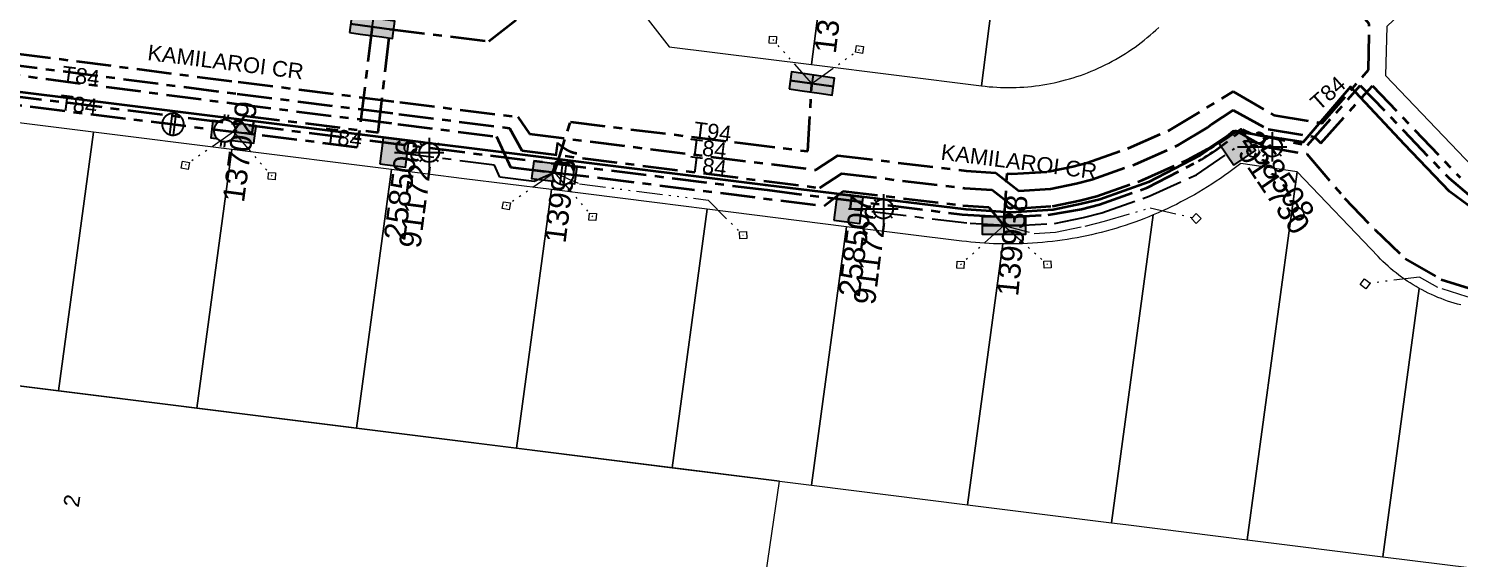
# Model space of a CAD drawing. Header units: metres. Extents: x 264899 to 270320, y 6185871 to 6191197.
# Drawn here: x 268064.1 to 268228.5, y 6186431.7 to 6186492.6 of the extents above; entities that cross this region are included whole.
import ezdxf
from ezdxf.enums import TextEntityAlignment as Align

# ---------------------------------------------------------------- set-up
doc = ezdxf.new("R2010")
doc.units = ezdxf.units.M
doc.linetypes.add('Cable Exist UG', pattern=[7, 4, -1, 1, -1])
doc.linetypes.add('PHANTOMX2', pattern=[6.6, 3, -0.75, 0.2, -0.75, 0.2, -0.75, 0.2, -0.75])
doc.layers.get('0').update_dxf_attribs({"color": 6})
for name, color, linetype, lineweight in [('_User_HV_Exist', 1, 'Continuous', 35), ('_User_LV_Exist', 5, 'Continuous', 35), ('Cadastre Land Parcels_SP_EXT', 118, 'Continuous', 15), ('Cadastre Roads_SP_EXT', 218, 'Continuous', 15), ('Mains_HV_EXT', 13, 'Continuous', 25), ('Mains_LV_EXT', 163, 'Continuous', 25), ('Mains_LV_SL_EXT', 135, 'Continuous', 25), ('Services_SP_EXT', 42, 'PHANTOMX2', 20)]:
    doc.layers.add(name, color=color, linetype=linetype, lineweight=lineweight)
for name, color, linetype in [('Equip_LV_EXT', 7, 'Continuous'), ('Equip_SP_SL_EXT', 7, 'Continuous'), ('SupportsUG_SP_LV_EXT', 7, 'Continuous'), ('SupportsUG_SP_LV_SL_EXT', 7, 'Continuous')]:
    doc.layers.add(name, color=color, linetype=linetype)
doc.layers.get('0').freeze()
doc.styles.add('COLUMN_LABEL', font='arial.ttf', dxfattribs={"height": 2})
doc.styles.add('iecARIAL', font='arial.ttf', dxfattribs={"height": 2})
doc.styles.add('POLE_LABEL', font='arial.ttf', dxfattribs={"height": 2})
doc.styles.add('SL_LABEL', font='arial.ttf', dxfattribs={"height": 2})
doc.styles.get("Standard").update_dxf_attribs({"font": 'arial.ttf'})
doc.linetypes.add('Cable E UG', pattern='A,5,-0.1,["E",Standard,S=1.5,R=0,X=0,Y=-0.75],-1.45', length=6.55)

# ---------------------------------------------------------------- blocks, each defined once
blk = doc.blocks.new('COLUMN_EXT')
blk.add_hatch(color=256).paths.add_polyline_path([(1.5, -1.5), (1.5, 1.5), (-1.5, 1.5), (-1.5, -1.5)])
blk.add_lwpolyline([(1.5, 1.5), (-1.5, 1.5), (-1.5, -1.5), (1.5, -1.5)], close=True)
at = {"flags": 9}
for tag, p in [('STREETNAME', (-1.81, 1.6)), ('SUBURB', (-1.81, 1.8)), ('NOTES', (-1.81, 2)), ('COLUMN_TYPE', (-1.81, 0.4)), ('OWNED_BY', (-1.81, 0.6)), ('LOCATION', (-1.81, 1.4)), ('LEGEND', (-1.81, 1.2)), ('USAGE', (-1.81, 1)), ('STATE', (-1.81, 0.8))]:
    blk.add_attdef(tag, text='', height=0.2, rotation=180, dxfattribs=at).set_placement(p, align=Align.MIDDLE_LEFT)
at = {"flags": 1}
blk.add_attdef('Z', (-1.81, 2.35), '', height=0.2, rotation=180, dxfattribs=at)
at = {"flags": 9}
for tag, style, p in [('STRUCTURE_PLANT_NUMBER', 'POLE_LABEL', (-1.81, -0.03)), ('STREET_CODE', 'COLUMN_LABEL', (-1.81, 0.2))]:
    blk.add_attdef(tag, text='', height=0.2, rotation=180, dxfattribs=dict(at, style=style)).set_placement(p, align=Align.MIDDLE_LEFT)
at = {"style": 'COLUMN_LABEL', "width": 0.9, "flags": 8}
blk.add_attdef('ASSET_NUM', text='', height=2, rotation=270, dxfattribs=at).set_placement((2, -4), align=Align.MIDDLE_LEFT)
blk = doc.blocks.new('PILLAR_EXT')
blk.add_hatch(color=256).paths.add_polyline_path([(-2.5, 1), (-2.5, -1), (2.5, -1), (2.5, 1)])
for p, q in [((-2.5, 0), (2.5, 0)), ((0, 1), (0, -1))]:
    blk.add_line(p, q)
at = {"ltscale": 10}
blk.add_line((2.5, 0), (-2.5, 0), dxfattribs=at)
blk.add_lwpolyline([(-2.5, -1), (-1.25, -1), (1.25, -1), (2.5, -1), (2.5, 1), (-2.5, 1)], close=True)
at = {"width": 0.9, "flags": 8}
blk.add_attdef('ASSET_NUM', text='', height=2, rotation=90, dxfattribs=at).set_placement((-2, 4), align=Align.MIDDLE_LEFT)
for tag, p, flags in [('OWNED_BY', (0, -0.2), 9), ('STATE', (0, -0.4), 9), ('SUPPORT_TYPE', (0, -0.6), 9), ('STREETNAME', (0, -1.8), 9), ('USAGE', (0, -0.8), 9), ('LEGEND', (0, -1), 9), ('LOCATION', (0, -1.2), 9), ('NOTES', (0, -1.4), 9), ('PARENT', (0, -1.6), 9), ('SUBURB', (0, -2), 1)]:
    blk.add_attdef(tag, p, '', height=0.2, dxfattribs=dict(flags=flags))
blk = doc.blocks.new('SL_LANTERN_EXT')
at = {"flags": 9}
for tag, p in [('LRATECODE', (-7.4, 0)), ('LOUTREACHVOCAB', (-7.2, 0)), ('LOUTREACH', (-7, 0)), ('LANTNUMBER', (-6.6, 0)), ('LNEW', (-6.4, 0)), ('LMASTVOCAB', (-6.2, 0)), ('LMAST', (-6, 0)), ('LLAMPVOCAB', (-5.8, 0)), ('LLAMP', (-5.6, 0)), ('LEXIST', (-5.4, 0)), ('LCHARGE3PERCENT', (-5.2, 0)), ('LCHARGE3', (-5, 0)), ('LCHARGE2PERCENT', (-4.8, 0)), ('LCHARGE2', (-4.6, 0)), ('LCHARGE1PERCENT', (-4.4, 0)), ('LCHARGE1', (-4.2, 0)), ('LCATEGORY', (-4, 0)), ('LBRACKETVOCAB', (-3.8, 0)), ('LBRACKET', (-3.6, 0)), ('LKINGHEIGHT', (-3.4, 0)), ('CREPLACE', (-3.2, 0)), ('CREMOVE', (-3, 0)), ('CNUMBER', (-2.8, 0)), ('CNEW', (-2.6, 0)), ('CEXIST', (-2.4, 0)), ('USAGE', (-2.2, 0)), ('STATE', (-2, 0)), ('OWNED_BY', (-1.8, 0)), ('ORIENTATION', (-1.6, 0)), ('OPERATING_VOLTAGE', (-1.4, 0)), ('NO_PHASES', (-1.2, 0)), ('LANTERN_TYPE', (-1, 0)), ('LANTERN_PURPOSE', (-0.8, 0)), ('CONTROL_TYPE', (-0.6, 0)), ('CONSTRUCTED_VOLTAGE', (-0.4, 0))]:
    blk.add_attdef(tag, text='', height=0.001, rotation=270, dxfattribs=at).set_placement(p, align=Align.MIDDLE_LEFT)
at = {"style": 'SL_LABEL', "flags": 9}
blk.add_attdef('STREET_CODE', text='', height=0.001, rotation=270, dxfattribs=at).set_placement((0, 0), align=Align.MIDDLE_LEFT)
at = {"flags": 1}
blk.add_attdef('Z', (0, 0), '', height=0.001, rotation=270, dxfattribs=at)
at = {"width": 0.9}
blk.add_attdef('LNUMBER', text='', height=1, dxfattribs=at).set_placement((7, -1), align=Align.MIDDLE_LEFT)
at = {"flags": 9}
for tag, p in [('LREMOVE', (0, -7.6)), ('LREPLACE', (0, -7.8)), ('LTYPE', (0, -8)), ('LTYPEVOCAB', (0, -8.2)), ('LEGEND', (0, -8.4)), ('SUBURB', (0, -8.6)), ('STREETNAME', (0, -8.8)), ('LOCATION', (0, -9)), ('NOTES', (0, -9.2)), ('MAINTAINED_BY', (0, -9.86))]:
    blk.add_attdef(tag, text='', height=0.001, dxfattribs=at).set_placement(p, align=Align.MIDDLE_LEFT)
blk.add_attdef('OPERATED_BY', (0, -9.61), '', height=0.001, dxfattribs=at)
blk.add_wipeout([(5.69, 0), (5.06, -1.06), (4, -1.69), (2.94, -1.06), (2.31, 0), (2.94, 1.06), (4, 1.69), (5.06, 1.06)])
for p, q in [((4, 1.69), (4, 0)), ((0, 0), (4, 0)), ((2.94, 1.06), (3.2, 0.8)), ((5.06, 1.06), (4.8, 0.8)), ((2.94, -1.06), (3.2, -0.8)), ((4, 0), (5.69, 0)), ((4, 0), (4, -1.69)), ((5.06, -1.06), (4.8, -0.8))]:
    blk.add_line(p, q)
blk.add_circle((4, 0), 1.12)
blk = doc.blocks.new('CCP_EXT')
at = {"flags": 9}
for tag, p in [('LIFE_SUPPORT', (0, -1.6)), ('STATE', (0, -1.8)), ('NOTES', (0, -2))]:
    blk.add_attdef(tag, text='', height=0.2, dxfattribs=at).set_placement(p, align=Align.MIDDLE_LEFT)
blk.add_wipeout([(0, 0.57), (0.57, 0), (0, -0.57), (-0.57, 0)])
blk.add_lwpolyline([(-0.57, 0), (0, 0.57), (0.57, 0), (0, -0.57), (-0.57, 0)])
at = {"flags": 1}
blk.add_attdef('Z', (0, 0), '', height=0.2, dxfattribs=at)
at = {"flags": 9}
for tag, p in [('CCP_TYPE', (0, 0)), ('CONSTRUCTED_VOLTAGE', (0, -0.2)), ('OPERATING_VOLTAGE', (0, -0.6)), ('ORIENTATION', (0, -0.8)), ('OWNED_BY', (0, -1)), ('NO_PHASES', (0, -0.4)), ('USAGE', (0, -1.2)), ('LEGEND', (0, -1.4))]:
    blk.add_attdef(tag, text='', height=0.2, dxfattribs=at).set_placement(p, align=Align.MIDDLE_LEFT)
blk = doc.blocks.new('LV_UG_LINKS_OPEN_EXT')
at = {"layer": 'Equip_LV_EXT'}
for tag, flags, p in [('OPERATING_VOLTAGE', 9, (3, -2.6)), ('ORIENTATION', 9, (3, -2.8)), ('STATE', 9, (3, -3)), ('SWITCH_TYPE', 9, (3, -3.2)), ('OWNED_BY', 9, (3, -3.8)), ('OPERATED_BY', 9, (3, -4)), ('TYPE', 9, (3, -4.6)), ('Z', 1, (3, -4.8)), ('USAGE', 9, (3, -3.4)), ('NOTES', 9, (3, -3.6)), ('MAINTAINED_BY', 9, (3, -4.2)), ('NUMBER_OF_PHASES', 9, (3, -4.4))]:
    blk.add_attdef(tag, text='', height=0.2, dxfattribs=dict(at, flags=flags)).set_placement(p, align=Align.MIDDLE_LEFT)
blk.add_wipeout([(4, 1.25), (3.97, 1.25), (3.94, 1.25), (3.91, 1.25), (3.88, 1.24), (3.85, 1.24), (3.82, 1.24), (3.79, 1.23), (3.76, 1.23), (3.73, 1.22), (3.7, 1.21), (3.67, 1.2), (3.64, 1.2), (3.61, 1.19), (3.58, 1.18), (3.55, 1.17), (3.52, 1.15), (3.49, 1.14), (3.47, 1.13), (3.44, 1.12), (3.41, 1.1), (3.38, 1.09), (3.36, 1.07), (3.33, 1.06), (3.31, 1.04), (3.28, 1.02), (3.26, 1), (3.23, 0.99), (3.21, 0.97), (3.18, 0.95), (3.16, 0.93), (3.14, 0.91), (3.12, 0.88), (3.09, 0.86), (3.07, 0.84), (3.05, 0.82), (3.03, 0.79), (3.01, 0.77), (3, 0.74), (2.98, 0.72), (2.96, 0.69), (2.94, 0.67), (2.93, 0.64), (2.91, 0.62), (2.9, 0.59), (2.88, 0.56), (2.87, 0.53), (2.86, 0.51), (2.85, 0.48), (2.83, 0.45), (2.82, 0.42), (2.81, 0.39), (2.8, 0.36), (2.8, 0.33), (2.79, 0.3), (2.78, 0.27), (2.77, 0.24), (2.77, 0.21), (2.76, 0.18), (2.76, 0.15), (2.76, 0.12), (2.75, 0.09), (2.75, 0.06), (2.75, 0.03), (2.75, 0), (2.75, -0.03), (2.75, -0.06), (2.75, -0.09), (2.76, -0.12), (2.76, -0.15), (2.76, -0.18), (2.77, -0.21), (2.77, -0.24), (2.78, -0.27), (2.79, -0.3), (2.8, -0.33), (2.8, -0.36), (2.81, -0.39), (2.82, -0.42), (2.83, -0.45), (2.85, -0.48), (2.86, -0.51), (2.87, -0.53), (2.88, -0.56), (2.9, -0.59), (2.91, -0.62), (2.93, -0.64), (2.94, -0.67), (2.96, -0.69), (2.98, -0.72), (3, -0.74), (3.01, -0.77), (3.03, -0.79), (3.05, -0.82), (3.07, -0.84), (3.09, -0.86), (3.12, -0.88), (3.14, -0.91), (3.16, -0.93), (3.18, -0.95), (3.21, -0.97), (3.23, -0.99), (3.26, -1), (3.28, -1.02), (3.31, -1.04), (3.33, -1.06), (3.36, -1.07), (3.38, -1.09), (3.41, -1.1), (3.44, -1.12), (3.47, -1.13), (3.49, -1.14), (3.52, -1.15), (3.55, -1.17), (3.58, -1.18), (3.61, -1.19), (3.64, -1.2), (3.67, -1.2), (3.7, -1.21), (3.73, -1.22), (3.76, -1.23), (3.79, -1.23), (3.82, -1.24), (3.85, -1.24), (3.88, -1.24), (3.91, -1.25), (3.94, -1.25), (3.97, -1.25), (4, -1.25), (4.03, -1.25), (4.06, -1.25), (4.09, -1.25), (4.12, -1.24), (4.15, -1.24), (4.18, -1.24), (4.21, -1.23), (4.24, -1.23), (4.27, -1.22), (4.3, -1.21), (4.33, -1.2), (4.36, -1.2), (4.39, -1.19), (4.42, -1.18), (4.45, -1.17), (4.48, -1.15), (4.51, -1.14), (4.53, -1.13), (4.56, -1.12), (4.59, -1.1), (4.62, -1.09), (4.64, -1.07), (4.67, -1.06), (4.69, -1.04), (4.72, -1.02), (4.74, -1), (4.77, -0.99), (4.79, -0.97), (4.82, -0.95), (4.84, -0.93), (4.86, -0.91), (4.88, -0.88), (4.91, -0.86), (4.93, -0.84), (4.95, -0.82), (4.97, -0.79), (4.99, -0.77), (5, -0.74), (5.02, -0.72), (5.04, -0.69), (5.06, -0.67), (5.07, -0.64), (5.09, -0.62), (5.1, -0.59), (5.12, -0.56), (5.13, -0.53), (5.14, -0.51), (5.15, -0.48), (5.17, -0.45), (5.18, -0.42), (5.19, -0.39), (5.2, -0.36), (5.2, -0.33), (5.21, -0.3), (5.22, -0.27), (5.23, -0.24), (5.23, -0.21), (5.24, -0.18), (5.24, -0.15), (5.24, -0.12), (5.25, -0.09), (5.25, -0.06), (5.25, -0.03), (5.25, 0), (5.25, 0.03), (5.25, 0.06), (5.25, 0.09), (5.24, 0.12), (5.24, 0.15), (5.24, 0.18), (5.23, 0.21), (5.23, 0.24), (5.22, 0.27), (5.21, 0.3), (5.2, 0.33), (5.2, 0.36), (5.19, 0.39), (5.18, 0.42), (5.17, 0.45), (5.15, 0.48), (5.14, 0.51), (5.13, 0.53), (5.12, 0.56), (5.1, 0.59), (5.09, 0.62), (5.07, 0.64), (5.06, 0.67), (5.04, 0.69), (5.02, 0.72), (5, 0.74), (4.99, 0.77), (4.97, 0.79), (4.95, 0.82), (4.93, 0.84), (4.91, 0.86), (4.88, 0.88), (4.86, 0.91), (4.84, 0.93), (4.82, 0.95), (4.79, 0.97), (4.77, 0.99), (4.74, 1), (4.72, 1.02), (4.69, 1.04), (4.67, 1.06), (4.64, 1.07), (4.62, 1.09), (4.59, 1.1), (4.56, 1.12), (4.53, 1.13), (4.51, 1.14), (4.48, 1.15), (4.45, 1.17), (4.42, 1.18), (4.39, 1.19), (4.36, 1.2), (4.33, 1.2), (4.3, 1.21), (4.27, 1.22), (4.24, 1.23), (4.21, 1.23), (4.18, 1.24), (4.15, 1.24), (4.12, 1.24), (4.09, 1.25), (4.06, 1.25), (4.03, 1.25)]).dxf.layer = 'Equip_LV_EXT'
for p, q in [((3.79, 1.86), (3.79, 1.23)), ((4.21, 1.86), (4.21, 1.23)), ((3.79, -1.23), (3.79, -1.86)), ((4.21, -1.23), (4.21, -1.86))]:
    blk.add_line(p, q, dxfattribs=at)
at = {"layer": 'Equip_LV_EXT', "flags": 128}
blk.add_lwpolyline([(4, 1.25), (3.97, 1.25), (3.94, 1.25), (3.91, 1.25), (3.88, 1.24), (3.85, 1.24), (3.82, 1.24), (3.79, 1.23), (3.76, 1.23), (3.73, 1.22), (3.7, 1.21), (3.67, 1.2), (3.64, 1.2), (3.61, 1.19), (3.58, 1.18), (3.55, 1.17), (3.52, 1.15), (3.49, 1.14), (3.47, 1.13), (3.44, 1.12), (3.41, 1.1), (3.38, 1.09), (3.36, 1.07), (3.33, 1.06), (3.31, 1.04), (3.28, 1.02), (3.26, 1), (3.23, 0.99), (3.21, 0.97), (3.18, 0.95), (3.16, 0.93), (3.14, 0.91), (3.12, 0.88), (3.09, 0.86), (3.07, 0.84), (3.05, 0.82), (3.03, 0.79), (3.01, 0.77), (3, 0.74), (2.98, 0.72), (2.96, 0.69), (2.94, 0.67), (2.93, 0.64), (2.91, 0.62), (2.9, 0.59), (2.88, 0.56), (2.87, 0.53), (2.86, 0.51), (2.85, 0.48), (2.83, 0.45), (2.82, 0.42), (2.81, 0.39), (2.8, 0.36), (2.8, 0.33), (2.79, 0.3), (2.78, 0.27), (2.77, 0.24), (2.77, 0.21), (2.76, 0.18), (2.76, 0.15), (2.76, 0.12), (2.75, 0.09), (2.75, 0.06), (2.75, 0.03), (2.75, 0), (2.75, -0.03), (2.75, -0.06), (2.75, -0.09), (2.76, -0.12), (2.76, -0.15), (2.76, -0.18), (2.77, -0.21), (2.77, -0.24), (2.78, -0.27), (2.79, -0.3), (2.8, -0.33), (2.8, -0.36), (2.81, -0.39), (2.82, -0.42), (2.83, -0.45), (2.85, -0.48), (2.86, -0.51), (2.87, -0.53), (2.88, -0.56), (2.9, -0.59), (2.91, -0.62), (2.93, -0.64), (2.94, -0.67), (2.96, -0.69), (2.98, -0.72), (3, -0.74), (3.01, -0.77), (3.03, -0.79), (3.05, -0.82), (3.07, -0.84), (3.09, -0.86), (3.12, -0.88), (3.14, -0.91), (3.16, -0.93), (3.18, -0.95), (3.21, -0.97), (3.23, -0.99), (3.26, -1), (3.28, -1.02), (3.31, -1.04), (3.33, -1.06), (3.36, -1.07), (3.38, -1.09), (3.41, -1.1), (3.44, -1.12), (3.47, -1.13), (3.49, -1.14), (3.52, -1.15), (3.55, -1.17), (3.58, -1.18), (3.61, -1.19), (3.64, -1.2), (3.67, -1.2), (3.7, -1.21), (3.73, -1.22), (3.76, -1.23), (3.79, -1.23), (3.82, -1.24), (3.85, -1.24), (3.88, -1.24), (3.91, -1.25), (3.94, -1.25), (3.97, -1.25), (4, -1.25), (4.03, -1.25), (4.06, -1.25), (4.09, -1.25), (4.12, -1.24), (4.15, -1.24), (4.18, -1.24), (4.21, -1.23), (4.24, -1.23), (4.27, -1.22), (4.3, -1.21), (4.33, -1.2), (4.36, -1.2), (4.39, -1.19), (4.42, -1.18), (4.45, -1.17), (4.48, -1.15), (4.51, -1.14), (4.53, -1.13), (4.56, -1.12), (4.59, -1.1), (4.62, -1.09), (4.64, -1.07), (4.67, -1.06), (4.69, -1.04), (4.72, -1.02), (4.74, -1), (4.77, -0.99), (4.79, -0.97), (4.82, -0.95), (4.84, -0.93), (4.86, -0.91), (4.88, -0.88), (4.91, -0.86), (4.93, -0.84), (4.95, -0.82), (4.97, -0.79), (4.99, -0.77), (5, -0.74), (5.02, -0.72), (5.04, -0.69), (5.06, -0.67), (5.07, -0.64), (5.09, -0.62), (5.1, -0.59), (5.12, -0.56), (5.13, -0.53), (5.14, -0.51), (5.15, -0.48), (5.17, -0.45), (5.18, -0.42), (5.19, -0.39), (5.2, -0.36), (5.2, -0.33), (5.21, -0.3), (5.22, -0.27), (5.23, -0.24), (5.23, -0.21), (5.24, -0.18), (5.24, -0.15), (5.24, -0.12), (5.25, -0.09), (5.25, -0.06), (5.25, -0.03), (5.25, 0), (5.25, 0.03), (5.25, 0.06), (5.25, 0.09), (5.24, 0.12), (5.24, 0.15), (5.24, 0.18), (5.23, 0.21), (5.23, 0.24), (5.22, 0.27), (5.21, 0.3), (5.2, 0.33), (5.2, 0.36), (5.19, 0.39), (5.18, 0.42), (5.17, 0.45), (5.15, 0.48), (5.14, 0.51), (5.13, 0.53), (5.12, 0.56), (5.1, 0.59), (5.09, 0.62), (5.07, 0.64), (5.06, 0.67), (5.04, 0.69), (5.02, 0.72), (5, 0.74), (4.99, 0.77), (4.97, 0.79), (4.95, 0.82), (4.93, 0.84), (4.91, 0.86), (4.88, 0.88), (4.86, 0.91), (4.84, 0.93), (4.82, 0.95), (4.79, 0.97), (4.77, 0.99), (4.74, 1), (4.72, 1.02), (4.69, 1.04), (4.67, 1.06), (4.64, 1.07), (4.62, 1.09), (4.59, 1.1), (4.56, 1.12), (4.53, 1.13), (4.51, 1.14), (4.48, 1.15), (4.45, 1.17), (4.42, 1.18), (4.39, 1.19), (4.36, 1.2), (4.33, 1.2), (4.3, 1.21), (4.27, 1.22), (4.24, 1.23), (4.21, 1.23), (4.18, 1.24), (4.15, 1.24), (4.12, 1.24), (4.09, 1.25), (4.06, 1.25), (4.03, 1.25)], close=True, dxfattribs=at)
at = {"layer": 'Equip_LV_EXT', "flags": 9}
for tag, p in [('ACTUAL_STATUS', (3.17, -1.67)), ('CONSTRUCTED_VOLTAGE', (3.17, -1.83)), ('NO_PHASES', (3.17, -2))]:
    blk.add_attdef(tag, text='', height=0.167, dxfattribs=at).set_placement(p, align=Align.MIDDLE_LEFT)
blk = doc.blocks.new('LV_UG_LINKS_CLOSED_EXT')
at = {"layer": 'Equip_LV_EXT'}
for tag, flags, p in [('CONSTRUCTED_VOLTAGE', 9, (3, -2.2)), ('OPERATING_VOLTAGE', 9, (3, -2.6)), ('ORIENTATION', 9, (3, -2.8)), ('STATE', 9, (3, -3)), ('SWITCH_TYPE', 9, (3, -3.2)), ('NO_PHASES', 9, (3, -2.4)), ('OWNED_BY', 9, (3, -3.8)), ('OPERATED_BY', 9, (3, -4)), ('TYPE', 9, (3, -4.6)), ('Z', 1, (3, -4.8)), ('USAGE', 9, (3, -3.4)), ('NOTES', 9, (3, -3.6)), ('MAINTAINED_BY', 9, (3, -4.2)), ('NUMBER_OF_PHASES', 9, (3, -4.4))]:
    blk.add_attdef(tag, text='', height=0.2, dxfattribs=dict(at, flags=flags)).set_placement(p, align=Align.MIDDLE_LEFT)
blk.add_wipeout([(4, 1.25), (3.97, 1.25), (3.94, 1.25), (3.91, 1.25), (3.88, 1.24), (3.85, 1.24), (3.82, 1.24), (3.79, 1.23), (3.76, 1.23), (3.73, 1.22), (3.7, 1.21), (3.67, 1.2), (3.64, 1.2), (3.61, 1.19), (3.58, 1.18), (3.55, 1.17), (3.52, 1.15), (3.49, 1.14), (3.47, 1.13), (3.44, 1.12), (3.41, 1.1), (3.38, 1.09), (3.36, 1.07), (3.33, 1.06), (3.31, 1.04), (3.28, 1.02), (3.26, 1), (3.23, 0.99), (3.21, 0.97), (3.18, 0.95), (3.16, 0.93), (3.14, 0.91), (3.12, 0.88), (3.09, 0.86), (3.07, 0.84), (3.05, 0.82), (3.03, 0.79), (3.01, 0.77), (3, 0.74), (2.98, 0.72), (2.96, 0.69), (2.94, 0.67), (2.93, 0.64), (2.91, 0.62), (2.9, 0.59), (2.88, 0.56), (2.87, 0.53), (2.86, 0.51), (2.85, 0.48), (2.83, 0.45), (2.82, 0.42), (2.81, 0.39), (2.8, 0.36), (2.8, 0.33), (2.79, 0.3), (2.78, 0.27), (2.77, 0.24), (2.77, 0.21), (2.76, 0.18), (2.76, 0.15), (2.76, 0.12), (2.75, 0.09), (2.75, 0.06), (2.75, 0.03), (2.75, 0), (2.75, -0.03), (2.75, -0.06), (2.75, -0.09), (2.76, -0.12), (2.76, -0.15), (2.76, -0.18), (2.77, -0.21), (2.77, -0.24), (2.78, -0.27), (2.79, -0.3), (2.8, -0.33), (2.8, -0.36), (2.81, -0.39), (2.82, -0.42), (2.83, -0.45), (2.85, -0.48), (2.86, -0.51), (2.87, -0.53), (2.88, -0.56), (2.9, -0.59), (2.91, -0.62), (2.93, -0.64), (2.94, -0.67), (2.96, -0.69), (2.98, -0.72), (3, -0.74), (3.01, -0.77), (3.03, -0.79), (3.05, -0.82), (3.07, -0.84), (3.09, -0.86), (3.12, -0.88), (3.14, -0.91), (3.16, -0.93), (3.18, -0.95), (3.21, -0.97), (3.23, -0.99), (3.26, -1), (3.28, -1.02), (3.31, -1.04), (3.33, -1.06), (3.36, -1.07), (3.38, -1.09), (3.41, -1.1), (3.44, -1.12), (3.47, -1.13), (3.49, -1.14), (3.52, -1.15), (3.55, -1.17), (3.58, -1.18), (3.61, -1.19), (3.64, -1.2), (3.67, -1.2), (3.7, -1.21), (3.73, -1.22), (3.76, -1.23), (3.79, -1.23), (3.82, -1.24), (3.85, -1.24), (3.88, -1.24), (3.91, -1.25), (3.94, -1.25), (3.97, -1.25), (4, -1.25), (4.03, -1.25), (4.06, -1.25), (4.09, -1.25), (4.12, -1.24), (4.15, -1.24), (4.18, -1.24), (4.21, -1.23), (4.24, -1.23), (4.27, -1.22), (4.3, -1.21), (4.33, -1.2), (4.36, -1.2), (4.39, -1.19), (4.42, -1.18), (4.45, -1.17), (4.48, -1.15), (4.51, -1.14), (4.53, -1.13), (4.56, -1.12), (4.59, -1.1), (4.62, -1.09), (4.64, -1.07), (4.67, -1.06), (4.69, -1.04), (4.72, -1.02), (4.74, -1), (4.77, -0.99), (4.79, -0.97), (4.82, -0.95), (4.84, -0.93), (4.86, -0.91), (4.88, -0.88), (4.91, -0.86), (4.93, -0.84), (4.95, -0.82), (4.97, -0.79), (4.99, -0.77), (5, -0.74), (5.02, -0.72), (5.04, -0.69), (5.06, -0.67), (5.07, -0.64), (5.09, -0.62), (5.1, -0.59), (5.12, -0.56), (5.13, -0.53), (5.14, -0.51), (5.15, -0.48), (5.17, -0.45), (5.18, -0.42), (5.19, -0.39), (5.2, -0.36), (5.2, -0.33), (5.21, -0.3), (5.22, -0.27), (5.23, -0.24), (5.23, -0.21), (5.24, -0.18), (5.24, -0.15), (5.24, -0.12), (5.25, -0.09), (5.25, -0.06), (5.25, -0.03), (5.25, 0), (5.25, 0.03), (5.25, 0.06), (5.25, 0.09), (5.24, 0.12), (5.24, 0.15), (5.24, 0.18), (5.23, 0.21), (5.23, 0.24), (5.22, 0.27), (5.21, 0.3), (5.2, 0.33), (5.2, 0.36), (5.19, 0.39), (5.18, 0.42), (5.17, 0.45), (5.15, 0.48), (5.14, 0.51), (5.13, 0.53), (5.12, 0.56), (5.1, 0.59), (5.09, 0.62), (5.07, 0.64), (5.06, 0.67), (5.04, 0.69), (5.02, 0.72), (5, 0.74), (4.99, 0.77), (4.97, 0.79), (4.95, 0.82), (4.93, 0.84), (4.91, 0.86), (4.88, 0.88), (4.86, 0.91), (4.84, 0.93), (4.82, 0.95), (4.79, 0.97), (4.77, 0.99), (4.74, 1), (4.72, 1.02), (4.69, 1.04), (4.67, 1.06), (4.64, 1.07), (4.62, 1.09), (4.59, 1.1), (4.56, 1.12), (4.53, 1.13), (4.51, 1.14), (4.48, 1.15), (4.45, 1.17), (4.42, 1.18), (4.39, 1.19), (4.36, 1.2), (4.33, 1.2), (4.3, 1.21), (4.27, 1.22), (4.24, 1.23), (4.21, 1.23), (4.18, 1.24), (4.15, 1.24), (4.12, 1.24), (4.09, 1.25), (4.06, 1.25), (4.03, 1.25)]).dxf.layer = 'Equip_LV_EXT'
for p, q in [((3.79, 1.23), (3.79, -1.23)), ((4.21, 1.23), (4.21, -1.23))]:
    blk.add_line(p, q, dxfattribs=at)
at = {"layer": 'Equip_LV_EXT', "flags": 128}
blk.add_lwpolyline([(4, 1.25), (3.97, 1.25), (3.94, 1.25), (3.91, 1.25), (3.88, 1.24), (3.85, 1.24), (3.82, 1.24), (3.79, 1.23), (3.76, 1.23), (3.73, 1.22), (3.7, 1.21), (3.67, 1.2), (3.64, 1.2), (3.61, 1.19), (3.58, 1.18), (3.55, 1.17), (3.52, 1.15), (3.49, 1.14), (3.47, 1.13), (3.44, 1.12), (3.41, 1.1), (3.38, 1.09), (3.36, 1.07), (3.33, 1.06), (3.31, 1.04), (3.28, 1.02), (3.26, 1), (3.23, 0.99), (3.21, 0.97), (3.18, 0.95), (3.16, 0.93), (3.14, 0.91), (3.12, 0.88), (3.09, 0.86), (3.07, 0.84), (3.05, 0.82), (3.03, 0.79), (3.01, 0.77), (3, 0.74), (2.98, 0.72), (2.96, 0.69), (2.94, 0.67), (2.93, 0.64), (2.91, 0.62), (2.9, 0.59), (2.88, 0.56), (2.87, 0.53), (2.86, 0.51), (2.85, 0.48), (2.83, 0.45), (2.82, 0.42), (2.81, 0.39), (2.8, 0.36), (2.8, 0.33), (2.79, 0.3), (2.78, 0.27), (2.77, 0.24), (2.77, 0.21), (2.76, 0.18), (2.76, 0.15), (2.76, 0.12), (2.75, 0.09), (2.75, 0.06), (2.75, 0.03), (2.75, 0), (2.75, -0.03), (2.75, -0.06), (2.75, -0.09), (2.76, -0.12), (2.76, -0.15), (2.76, -0.18), (2.77, -0.21), (2.77, -0.24), (2.78, -0.27), (2.79, -0.3), (2.8, -0.33), (2.8, -0.36), (2.81, -0.39), (2.82, -0.42), (2.83, -0.45), (2.85, -0.48), (2.86, -0.51), (2.87, -0.53), (2.88, -0.56), (2.9, -0.59), (2.91, -0.62), (2.93, -0.64), (2.94, -0.67), (2.96, -0.69), (2.98, -0.72), (3, -0.74), (3.01, -0.77), (3.03, -0.79), (3.05, -0.82), (3.07, -0.84), (3.09, -0.86), (3.12, -0.88), (3.14, -0.91), (3.16, -0.93), (3.18, -0.95), (3.21, -0.97), (3.23, -0.99), (3.26, -1), (3.28, -1.02), (3.31, -1.04), (3.33, -1.06), (3.36, -1.07), (3.38, -1.09), (3.41, -1.1), (3.44, -1.12), (3.47, -1.13), (3.49, -1.14), (3.52, -1.15), (3.55, -1.17), (3.58, -1.18), (3.61, -1.19), (3.64, -1.2), (3.67, -1.2), (3.7, -1.21), (3.73, -1.22), (3.76, -1.23), (3.79, -1.23), (3.82, -1.24), (3.85, -1.24), (3.88, -1.24), (3.91, -1.25), (3.94, -1.25), (3.97, -1.25), (4, -1.25), (4.03, -1.25), (4.06, -1.25), (4.09, -1.25), (4.12, -1.24), (4.15, -1.24), (4.18, -1.24), (4.21, -1.23), (4.24, -1.23), (4.27, -1.22), (4.3, -1.21), (4.33, -1.2), (4.36, -1.2), (4.39, -1.19), (4.42, -1.18), (4.45, -1.17), (4.48, -1.15), (4.51, -1.14), (4.53, -1.13), (4.56, -1.12), (4.59, -1.1), (4.62, -1.09), (4.64, -1.07), (4.67, -1.06), (4.69, -1.04), (4.72, -1.02), (4.74, -1), (4.77, -0.99), (4.79, -0.97), (4.82, -0.95), (4.84, -0.93), (4.86, -0.91), (4.88, -0.88), (4.91, -0.86), (4.93, -0.84), (4.95, -0.82), (4.97, -0.79), (4.99, -0.77), (5, -0.74), (5.02, -0.72), (5.04, -0.69), (5.06, -0.67), (5.07, -0.64), (5.09, -0.62), (5.1, -0.59), (5.12, -0.56), (5.13, -0.53), (5.14, -0.51), (5.15, -0.48), (5.17, -0.45), (5.18, -0.42), (5.19, -0.39), (5.2, -0.36), (5.2, -0.33), (5.21, -0.3), (5.22, -0.27), (5.23, -0.24), (5.23, -0.21), (5.24, -0.18), (5.24, -0.15), (5.24, -0.12), (5.25, -0.09), (5.25, -0.06), (5.25, -0.03), (5.25, 0), (5.25, 0.03), (5.25, 0.06), (5.25, 0.09), (5.24, 0.12), (5.24, 0.15), (5.24, 0.18), (5.23, 0.21), (5.23, 0.24), (5.22, 0.27), (5.21, 0.3), (5.2, 0.33), (5.2, 0.36), (5.19, 0.39), (5.18, 0.42), (5.17, 0.45), (5.15, 0.48), (5.14, 0.51), (5.13, 0.53), (5.12, 0.56), (5.1, 0.59), (5.09, 0.62), (5.07, 0.64), (5.06, 0.67), (5.04, 0.69), (5.02, 0.72), (5, 0.74), (4.99, 0.77), (4.97, 0.79), (4.95, 0.82), (4.93, 0.84), (4.91, 0.86), (4.88, 0.88), (4.86, 0.91), (4.84, 0.93), (4.82, 0.95), (4.79, 0.97), (4.77, 0.99), (4.74, 1), (4.72, 1.02), (4.69, 1.04), (4.67, 1.06), (4.64, 1.07), (4.62, 1.09), (4.59, 1.1), (4.56, 1.12), (4.53, 1.13), (4.51, 1.14), (4.48, 1.15), (4.45, 1.17), (4.42, 1.18), (4.39, 1.19), (4.36, 1.2), (4.33, 1.2), (4.3, 1.21), (4.27, 1.22), (4.24, 1.23), (4.21, 1.23), (4.18, 1.24), (4.15, 1.24), (4.12, 1.24), (4.09, 1.25), (4.06, 1.25), (4.03, 1.25)], close=True, dxfattribs=at)
at = {"layer": 'Equip_LV_EXT', "flags": 9}
blk.add_attdef('ACTUAL_STATUS', text='', height=0.2, dxfattribs=at).set_placement((3, -2), align=Align.MIDDLE_LEFT)

msp = doc.modelspace()

# ---------------------------------------------------------------- linework, layer by layer
at = {"layer": 'Cadastre Land Parcels_SP_EXT', "linetype": 'Continuous'}
for points in [[(268157.62, 6186516.15), (268137.28, 6186518.77), (268134.23, 6186494.98), (268137.69, 6186490.51), (268154.06, 6186488.45), (268157.62, 6186516.15)], [(268177.1, 6186513.65), (268174.27, 6186514.02), (268157.62, 6186516.15), (268154.06, 6186488.45), (268173.56, 6186486.01), (268177.1, 6186513.65)], [(268263.24, 6186489.89), (268222.5, 6186495.11), (268220.12, 6186492.84), (268219.99, 6186487.18), (268229.97, 6186476.73), (268230.11, 6186476.59), (268230.26, 6186476.46), (268230.41, 6186476.33), (268230.57, 6186476.2), (268230.73, 6186476.09), (268230.9, 6186475.98), (268231.07, 6186475.87), (268231.24, 6186475.77), (268231.42, 6186475.68), (268231.6, 6186475.6), (268231.78, 6186475.53), (268231.97, 6186475.46), (268232.16, 6186475.4), (268232.35, 6186475.34), (268232.55, 6186475.3), (268232.74, 6186475.26), (268232.94, 6186475.23), (268260.89, 6186471.56), (268263.24, 6186489.89)], [(268071.57, 6186480.67), (268054.7, 6186482.78), (268050.68, 6186453.04), (268067.55, 6186450.93), (268071.57, 6186480.67)], [(268087.45, 6186478.67), (268071.57, 6186480.67), (268067.55, 6186450.93), (268080.4, 6186449.32), (268083.43, 6186448.94), (268087.45, 6186478.67)], [(268105.81, 6186476.37), (268087.45, 6186478.67), (268083.43, 6186448.94), (268101.79, 6186446.63), (268105.81, 6186476.37)], [(268209.82, 6186476.11), (268203.37, 6186477.09), (268202.9, 6186476.73), (268202.44, 6186476.38), (268201.97, 6186476.03), (268201.49, 6186475.69), (268201.01, 6186475.36), (268200.52, 6186475.03), (268200.03, 6186474.71), (268199.54, 6186474.39), (268199.04, 6186474.08), (268198.54, 6186473.78), (268198.03, 6186473.49), (268197.52, 6186473.2), (268197.01, 6186472.92), (268196.49, 6186472.65), (268195.97, 6186472.38), (268195.44, 6186472.12), (268194.91, 6186471.87), (268194.38, 6186471.63), (268193.85, 6186471.39), (268193.31, 6186471.16), (268188.52, 6186435.75), (268190.15, 6186435.55), (268204.1, 6186433.8), (268209.82, 6186476.11)], [(268124.18, 6186474.07), (268114.14, 6186475.32), (268105.81, 6186476.37), (268101.79, 6186446.63), (268120.15, 6186444.33), (268124.18, 6186474.07)], [(268223.84, 6186462.72), (268223.49, 6186462.92), (268223.15, 6186463.12), (268222.81, 6186463.34), (268222.48, 6186463.55), (268222.15, 6186463.78), (268221.82, 6186464.01), (268221.5, 6186464.25), (268221.19, 6186464.49), (268220.88, 6186464.74), (268220.57, 6186465), (268220.27, 6186465.26), (268219.98, 6186465.53), (268219.69, 6186465.8), (268219.4, 6186466.08), (268219.13, 6186466.37), (268209.82, 6186476.11), (268204.1, 6186433.8), (268219.68, 6186431.84), (268223.84, 6186462.72)], [(268142.07, 6186471.82), (268136.02, 6186472.58), (268124.18, 6186474.07), (268120.15, 6186444.33), (268138.05, 6186442.09), (268142.07, 6186471.82)], [(268158.06, 6186469.81), (268142.07, 6186471.82), (268138.05, 6186442.09), (268150.39, 6186440.54), (268154.04, 6186440.08), (268158.06, 6186469.81)], [(268193.31, 6186471.16), (268192.78, 6186470.94), (268192.24, 6186470.73), (268191.71, 6186470.53), (268191.17, 6186470.33), (268190.63, 6186470.14), (268190.09, 6186469.96), (268189.55, 6186469.78), (268189, 6186469.62), (268188.45, 6186469.46), (268187.9, 6186469.3), (268187.34, 6186469.16), (268186.79, 6186469.02), (268186.23, 6186468.89), (268185.67, 6186468.77), (268185.11, 6186468.65), (268184.55, 6186468.54), (268183.99, 6186468.44), (268183.42, 6186468.35), (268182.86, 6186468.26), (268182.29, 6186468.18), (268181.72, 6186468.11), (268181.15, 6186468.05), (268180.58, 6186467.99), (268180.01, 6186467.94), (268179.44, 6186467.9), (268178.87, 6186467.87), (268178.3, 6186467.85), (268177.73, 6186467.83), (268177.15, 6186467.82), (268176.58, 6186467.82), (268176.01, 6186467.82), (268171.95, 6186437.83), (268188.52, 6186435.75), (268193.31, 6186471.16)], [(268176.01, 6186467.82), (268175.49, 6186467.83), (268174.97, 6186467.85), (268174.44, 6186467.87), (268173.92, 6186467.9), (268173.4, 6186467.94), (268172.88, 6186467.98), (268172.36, 6186468.03), (268171.84, 6186468.09), (268171.32, 6186468.15), (268158.06, 6186469.81), (268154.04, 6186440.08), (268171.95, 6186437.83), (268176.01, 6186467.82)], [(268150.39, 6186440.54), (268080.4, 6186449.32), (267988.81, 6186460.81), (267984.18, 6186429.34), (268145.5, 6186407.32), (268150.39, 6186440.54)]]:
    msp.add_lwpolyline(points, close=True, dxfattribs=at)
for points in [[(268177.1, 6186513.65), (268173.56, 6186486.01), (268174, 6186485.96), (268174.44, 6186485.91), (268174.89, 6186485.88), (268175.33, 6186485.85), (268175.77, 6186485.83), (268176.22, 6186485.82), (268176.66, 6186485.81), (268177.1, 6186485.82), (268177.55, 6186485.83), (268177.55, 6186485.83), (268177.99, 6186485.85), (268178.43, 6186485.87), (268178.88, 6186485.91), (268179.32, 6186485.95), (268179.76, 6186486), (268180.2, 6186486.06), (268180.64, 6186486.13), (268181.07, 6186486.2), (268181.51, 6186486.28), (268181.94, 6186486.37), (268182.38, 6186486.47), (268182.81, 6186486.57), (268183.24, 6186486.69), (268183.67, 6186486.81), (268184.09, 6186486.94), (268184.51, 6186487.07), (268184.93, 6186487.21), (268185.35, 6186487.36), (268185.76, 6186487.52), (268186.18, 6186487.69), (268186.59, 6186487.86), (268186.99, 6186488.04), (268187.39, 6186488.22), (268187.79, 6186488.42), (268188.19, 6186488.62), (268188.58, 6186488.83), (268188.97, 6186489.04), (268189.35, 6186489.26), (268189.73, 6186489.49), (268190.11, 6186489.73), (268190.48, 6186489.97), (268190.85, 6186490.22), (268191.21, 6186490.47), (268191.57, 6186490.73), (268191.92, 6186491), (268192.27, 6186491.27), (268192.62, 6186491.55), (268192.96, 6186491.84), (268193.29, 6186492.13), (268193.62, 6186492.43), (268193.94, 6186492.73)], [(268228.64, 6186460.81), (268228.25, 6186460.91), (268227.87, 6186461.02), (268227.49, 6186461.14), (268227.11, 6186461.26), (268226.73, 6186461.4), (268226.36, 6186461.54), (268225.99, 6186461.68), (268225.62, 6186461.84), (268225.26, 6186462), (268224.9, 6186462.17), (268224.54, 6186462.35), (268224.19, 6186462.53), (268223.84, 6186462.72), (268219.68, 6186431.84), (268229.88, 6186430.56)]]:
    msp.add_lwpolyline(points, dxfattribs=at)

# ---------------------------------------------------------------- block references
at = {"layer": 'SupportsUG_SP_LV_EXT'}
ref = msp.add_blockref('PILLAR_EXT', (268103.58, 6186492.79), dxfattribs=dict(at, rotation=352.1312703802569))
ref.add_attrib('ASSET_NUM', '137021', dxfattribs={"layer": '0', "height": 2.5, "rotation": 83.038, "style": 'iecARIAL'}).set_placement((268105.08, 6186496.29), align=Align.MIDDLE_LEFT)
ref = msp.add_blockref('PILLAR_EXT', (268154.09, 6186486.28), dxfattribs=dict(at, rotation=351.7290999503639))
ref.add_attrib('ASSET_NUM', '139937A', dxfattribs={"layer": '0', "height": 2.5, "rotation": 83.1364, "style": 'iecARIAL'}).set_placement((268155.59, 6186489.78), align=Align.MIDDLE_LEFT)
ref = msp.add_blockref('PILLAR_EXT', (268087.65, 6186480.72), dxfattribs=dict(at, rotation=172.8434187845129))
ref.add_attrib('ASSET_NUM', '137029', dxfattribs={"layer": '0', "height": 2.5, "rotation": 82.4291, "style": 'iecARIAL'}).set_placement((268089.15, 6186484.22), align=Align.MIDDLE_RIGHT)
ref = msp.add_blockref('PILLAR_EXT', (268124.51, 6186476.04), dxfattribs=dict(at, rotation=172.7700017789682))
ref.add_attrib('ASSET_NUM', '139937', dxfattribs={"layer": '0', "height": 2.5, "rotation": 82.77, "style": 'iecARIAL'}).set_placement((268126.01, 6186479.54), align=Align.MIDDLE_RIGHT)
ref = msp.add_blockref('PILLAR_EXT', (268176.16, 6186469.95), dxfattribs=dict(at, rotation=180.1779485918691))
ref.add_attrib('ASSET_NUM', '139938', dxfattribs={"layer": '0', "height": 2.5, "rotation": 84.4768, "style": 'iecARIAL'}).set_placement((268177.66, 6186473.45), align=Align.MIDDLE_RIGHT)
at = {"layer": 'SupportsUG_SP_LV_SL_EXT'}
ref = msp.add_blockref('COLUMN_EXT', (268202.97, 6186478.98), dxfattribs=dict(at, rotation=213.9555125034063))
ref.add_attrib('ASSET_NUM', '911730', dxfattribs={"layer": '0', "height": 2.5, "rotation": 303.9555, "style": 'COLUMN_LABEL'}).set_placement((268204.97, 6186479.73), align=Align.TOP_LEFT)
ref = msp.add_blockref('COLUMN_EXT', (268106.13, 6186478.35), dxfattribs=dict(at, rotation=172.6181821672548))
ref.add_attrib('ASSET_NUM', '911728', dxfattribs={"layer": '0', "height": 2.5, "rotation": 82.6182, "style": 'COLUMN_LABEL'}).set_placement((268108.13, 6186479.1), align=Align.TOP_RIGHT)
ref = msp.add_blockref('COLUMN_EXT', (268158.3, 6186471.85), dxfattribs=dict(at, rotation=172.8434187845129))
ref.add_attrib('ASSET_NUM', '911729', dxfattribs={"layer": '0', "height": 2.5, "rotation": 82.8434, "style": 'COLUMN_LABEL'}).set_placement((268160.3, 6186472.6), align=Align.TOP_RIGHT)

# ---------------------------------------------------------------- texts
at = {"layer": 'Cadastre Land Parcels_SP_EXT'}
msp.add_text('2', height=1.8, rotation=80.9118, dxfattribs=at).set_placement((268069.86, 6186437.46))
at = {"layer": 'Cadastre Roads_SP_EXT'}
for rotation, p in [(352.8701, (268077.7, 6186488.98)), (352.7793, (268168.83, 6186477.53))]:
    msp.add_text('KAMILAROI CR', height=1.8, rotation=rotation, dxfattribs=at).set_placement(p)
at = {"layer": 'Mains_LV_EXT'}
for s, rotation, p in [('T84', 352.6374, (268067.86, 6186486.54)), ('T84', 41.6561, (268212.34, 6186483.06)), ('T84', 352.8434, (268067.59, 6186483.24)), ('T84', 352.8434, (268098, 6186479.42)), ('T94', 352.9783, (268140.44, 6186480.12)), ('T84', 352.8434, (268139.88, 6186478.19)), ('T84', 352.8434, (268139.88, 6186476.17))]:
    msp.add_text(s, height=1.8, rotation=rotation, dxfattribs=at).set_placement(p)

# ---------------------------------------------------------------- next in the draw order: block references
at = {"layer": 'Equip_LV_EXT'}
for name, p, rotation in [('LV_UG_LINKS_CLOSED_EXT', (268084.67, 6186481.09), 172.8434187845129), ('LV_UG_LINKS_OPEN_EXT', (268090.62, 6186480.34), 172.8434187845129), ('LV_UG_LINKS_CLOSED_EXT', (268121.54, 6186476.42), 352.7700017789683)]:
    msp.add_blockref(name, p, dxfattribs=dict(at, rotation=rotation))
at = {"layer": 'Equip_SP_SL_EXT'}
ref = msp.add_blockref('SL_LANTERN_EXT', (268202.97, 6186478.98), dxfattribs=at)
ref.add_attrib('ASSET_NUM', '258508', dxfattribs={"layer": '0', "height": 2.5, "rotation": 303.9555, "style": 'iecARIAL'}).set_placement((268204.47, 6186480.48), align=Align.MIDDLE_LEFT)
ref = msp.add_blockref('SL_LANTERN_EXT', (268106.13, 6186478.35), dxfattribs=at)
ref.add_attrib('ASSET_NUM', '258506', dxfattribs={"layer": '0', "height": 2.5, "rotation": 82.6182, "style": 'iecARIAL'}).set_placement((268107.63, 6186479.85), align=Align.MIDDLE_RIGHT)
ref = msp.add_blockref('SL_LANTERN_EXT', (268158.3, 6186471.85), dxfattribs=at)
ref.add_attrib('ASSET_NUM', '258507', dxfattribs={"layer": '0', "height": 2.5, "rotation": 82.8434, "style": 'iecARIAL'}).set_placement((268159.8, 6186473.35), align=Align.MIDDLE_RIGHT)
at = {"layer": 'Services_SP_EXT'}
for p, rotation in [((268149.62, 6186491.31), 311.6230907074957), ((268159.56, 6186490.2), 215.6230906748553), ((268082.13, 6186476.87), 34.84341904783744), ((268092.05, 6186475.63), 130.8434189414076), ((268118.99, 6186472.21), 34.77000224499953), ((268128.91, 6186470.95), 130.7700017337331), ((268146.19, 6186468.83), 137.3143151730114), ((268171.17, 6186465.43), 42.17794858482792), ((268181.17, 6186465.46), 138.1779483224213), ((268217.65, 6186463.24), 7.038906139838488)]:
    msp.add_blockref('CCP_EXT', p, dxfattribs=dict(at, rotation=rotation))
msp.add_blockref('CCP_EXT', (268198.25, 6186470.74), dxfattribs=at)

# ---------------------------------------------------------------- next in the draw order: linework, layer by layer
at = {"layer": '_User_HV_Exist', "linetype": 'Cable E UG'}
msp.add_lwpolyline([(268247.86, 6186469.41), (268234.77, 6186471.09), (268232.11, 6186471.44), (268229.52, 6186472.24), (268227.35, 6186473.86), (268222.17, 6186479.28), (268215.97, 6186485.88), (268215.97, 6186485.88), (268210.52, 6186479.54), (268202.49, 6186480.78), (268201.76, 6186480.2), (268201.76, 6186480.2, -0.023373), (268198.68, 6186477.99), (268198.68, 6186477.99), (268198.67, 6186477.99), (268192.74, 6186474.93), (268187.16, 6186472.94), (268185.06, 6186472.42), (268181.8, 6186471.75), (268176.96, 6186471.46), (268171.83, 6186471.78), (268148.77, 6186474.6), (268054.55, 6186486.34)], format="xyb", dxfattribs=at)
at = {"layer": '_User_HV_Exist', "linetype": 'Cable Exist UG'}
msp.add_lwpolyline([(268054.68, 6186485.81), (268148.94, 6186474.03), (268148.94, 6186474.03), (268171.35, 6186471.21), (268176.43, 6186470.9), (268181.22, 6186471.18), (268185.07, 6186471.84), (268187.12, 6186472.35), (268192.64, 6186474.31), (268198.52, 6186477.34), (268198.52, 6186477.34, 0.039928), (268203.55, 6186481), (268203.55, 6186481), (268204.51, 6186480.53), (268211.02, 6186479.17), (268217.09, 6186486.05), (268217.09, 6186486.05), (268222.04, 6186480.87), (268227.28, 6186475.38), (268229.56, 6186473.46), (268232.32, 6186472.42), (268235.07, 6186472.06), (268247.82, 6186470.45)], format="xyb", dxfattribs=at)
at = {"layer": '_User_LV_Exist', "linetype": 'Cable Exist UG'}
for points in [[(268087.65, 6186480.72), (268088.97, 6186482.57), (268088.97, 6186482.57), (268104.26, 6186480.65), (268105.63, 6186492.53), (268105.63, 6186492.53), (268116.98, 6186491.13), (268122.75, 6186495.67), (268125.41, 6186516.7), (268127.62, 6186518.31), (268127.62, 6186518.31), (268127.84, 6186520.04), (268127.84, 6186520.07), (268127.84, 6186520.07, -0.128632), (268129.85, 6186525.85), (268129.85, 6186525.85), (268129.85, 6186525.85), (268129.85, 6186525.85, -0.044829), (268132.97, 6186529.13), (268132.97, 6186529.13), (268137.53, 6186533.59), (268136.92, 6186535.77)], [(268041.83, 6186492.4), (268088.2, 6186486.46), (268106.76, 6186484.13), (268120.32, 6186482.43), (268121.66, 6186480.48), (268154.53, 6186476.35), (268157.07, 6186478.01), (268171.82, 6186476.23), (268175.24, 6186476.02), (268177.86, 6186473.95), (268181.51, 6186474.16), (268184.46, 6186474.78), (268186.25, 6186475.23), (268191.25, 6186477), (268196.21, 6186479.21), (268199.55, 6186481.23), (268199.61, 6186481.28), (268199.61, 6186481.28, 0.003697), (268200.05, 6186481.62), (268200.05, 6186481.62), (268202.47, 6186483.23), (268206.49, 6186481.02), (268211.84, 6186480.14), (268212.54, 6186479.41), (268218.48, 6186486.02), (268218.48, 6186486.02), (268228.56, 6186475.47)]]:
    msp.add_lwpolyline(points, format="xyb", dxfattribs=at)
for points in [[(268022.49, 6186520.34), (268025.82, 6186520.88), (268025.82, 6186520.88), (268035.01, 6186519.52), (268033.22, 6186504.95), (268039.36, 6186498.54), (268038.32, 6186490.47), (268087.96, 6186483.94), (268106.52, 6186481.61), (268106.52, 6186481.61), (268117.86, 6186480.18), (268119.48, 6186476.67), (268119.48, 6186476.67), (268124.51, 6186476.04)], [(268022.49, 6186520.34), (268024.71, 6186519.23), (268034.06, 6186517.78), (268034.06, 6186517.78), (268032.42, 6186504.45), (268037.34, 6186498.87), (268036.16, 6186489.87), (268036.16, 6186489.87), (268043.04, 6186489.01), (268044.19, 6186488.13), (268044.19, 6186488.13), (268056.34, 6186486.57), (268057.37, 6186484.48), (268057.37, 6186484.48), (268087.7, 6186480.71)], [(268176.16, 6186469.95), (268176.51, 6186475.94), (268176.51, 6186475.94), (268177.07, 6186475.9), (268181.28, 6186476.15), (268184.05, 6186476.74), (268185.68, 6186477.14), (268190.45, 6186478.84), (268195.18, 6186480.92), (268202.5, 6186485.34), (268207.14, 6186482.62), (268207.14, 6186482.62), (268212.72, 6186481.72), (268218.02, 6186487.86), (268218.02, 6186487.86), (268218.11, 6186493.14), (268216.53, 6186494.99), (268208.66, 6186503.86), (268208.66, 6186503.86), (268217.5, 6186512.49)], [(268103.58, 6186492.79), (268101.87, 6186478.93), (268101.87, 6186478.93), (268087.65, 6186480.72)], [(268040.31, 6186491.29), (268088.09, 6186485.09), (268106.65, 6186482.76), (268119.36, 6186481.16), (268120.79, 6186478.57), (268120.79, 6186478.57), (268155.02, 6186474.27), (268157.55, 6186475.93), (268157.55, 6186475.93), (268171.64, 6186474.24), (268174.8, 6186474.04), (268177.55, 6186471.92), (268177.55, 6186471.92), (268181.74, 6186472.17), (268184.87, 6186472.82), (268186.83, 6186473.31), (268192.04, 6186475.16), (268197.24, 6186477.49), (268199.58, 6186478.77), (268199.58, 6186478.77), (268202.73, 6186480.88), (268205.99, 6186479.04), (268205.99, 6186479.04), (268210.95, 6186478.18), (268215.28, 6186473.1), (268218.74, 6186469.48), (268222.26, 6186466.12), (268226.38, 6186463.73), (268229.58, 6186462.74)], [(268124.51, 6186476.04), (268126.35, 6186481.86), (268126.35, 6186481.86), (268145.85, 6186479.46), (268145.85, 6186479.46), (268153.61, 6186478.48), (268154.09, 6186486.28)], [(268124.51, 6186476.04), (268129.69, 6186475.44), (268129.69, 6186475.44), (268155.52, 6186472.19), (268157.67, 6186473.9), (268157.67, 6186473.9), (268171.45, 6186472.25), (268174.42, 6186472.06), (268176.16, 6186469.95)]]:
    msp.add_lwpolyline(points, dxfattribs=at)
at = {"layer": 'Mains_HV_EXT', "linetype": 'Cable E UG'}
msp.add_lwpolyline([(268247.86, 6186469.41), (268234.77, 6186471.09), (268232.11, 6186471.44), (268229.52, 6186472.24), (268227.35, 6186473.86), (268222.17, 6186479.28), (268215.97, 6186485.88), (268215.97, 6186485.88), (268210.52, 6186479.54), (268202.49, 6186480.78), (268201.76, 6186480.2), (268201.76, 6186480.2, -0.023373), (268198.68, 6186477.99), (268198.68, 6186477.99), (268198.67, 6186477.99), (268192.74, 6186474.93), (268187.16, 6186472.94), (268185.06, 6186472.42), (268181.8, 6186471.75), (268176.96, 6186471.46), (268171.83, 6186471.78), (268148.77, 6186474.6), (268054.55, 6186486.34)], format="xyb", dxfattribs=at)
at = {"layer": 'Mains_HV_EXT', "linetype": 'Cable Exist UG'}
msp.add_lwpolyline([(268054.68, 6186485.81), (268148.94, 6186474.03), (268148.94, 6186474.03), (268171.35, 6186471.21), (268176.43, 6186470.9), (268181.22, 6186471.18), (268185.07, 6186471.84), (268187.12, 6186472.35), (268192.64, 6186474.31), (268198.52, 6186477.34), (268198.52, 6186477.34, 0.039928), (268203.55, 6186481), (268203.55, 6186481), (268204.51, 6186480.53), (268211.02, 6186479.17), (268217.09, 6186486.05), (268217.09, 6186486.05), (268222.04, 6186480.87), (268227.28, 6186475.38), (268229.56, 6186473.46), (268232.32, 6186472.42), (268235.07, 6186472.06), (268247.82, 6186470.45)], format="xyb", dxfattribs=at)
at = {"layer": 'Mains_LV_EXT', "linetype": 'Cable Exist UG'}
for points in [[(268087.65, 6186480.72), (268088.97, 6186482.57), (268088.97, 6186482.57), (268104.26, 6186480.65), (268105.63, 6186492.53), (268105.63, 6186492.53), (268116.98, 6186491.13), (268122.75, 6186495.67), (268125.41, 6186516.7), (268127.62, 6186518.31), (268127.62, 6186518.31), (268127.84, 6186520.04), (268127.84, 6186520.07), (268127.84, 6186520.07, -0.128632), (268129.85, 6186525.85), (268129.85, 6186525.85), (268129.85, 6186525.85), (268129.85, 6186525.85, -0.044829), (268132.97, 6186529.13), (268132.97, 6186529.13), (268137.53, 6186533.59), (268136.92, 6186535.77)], [(268041.83, 6186492.4), (268088.2, 6186486.46), (268106.76, 6186484.13), (268120.32, 6186482.43), (268121.66, 6186480.48), (268154.53, 6186476.35), (268157.07, 6186478.01), (268171.82, 6186476.23), (268175.24, 6186476.02), (268177.86, 6186473.95), (268181.51, 6186474.16), (268184.46, 6186474.78), (268186.25, 6186475.23), (268191.25, 6186477), (268196.21, 6186479.21), (268199.55, 6186481.23), (268199.61, 6186481.28), (268199.61, 6186481.28, 0.003697), (268200.05, 6186481.62), (268200.05, 6186481.62), (268202.47, 6186483.23), (268206.49, 6186481.02), (268211.84, 6186480.14), (268212.54, 6186479.41), (268218.48, 6186486.02), (268218.48, 6186486.02), (268228.56, 6186475.47)]]:
    msp.add_lwpolyline(points, format="xyb", dxfattribs=at)
for points in [[(268022.49, 6186520.34), (268025.82, 6186520.88), (268025.82, 6186520.88), (268035.01, 6186519.52), (268033.22, 6186504.95), (268039.36, 6186498.54), (268038.32, 6186490.47), (268087.96, 6186483.94), (268106.52, 6186481.61), (268106.52, 6186481.61), (268117.86, 6186480.18), (268119.48, 6186476.67), (268119.48, 6186476.67), (268124.51, 6186476.04)], [(268022.49, 6186520.34), (268024.71, 6186519.23), (268034.06, 6186517.78), (268034.06, 6186517.78), (268032.42, 6186504.45), (268037.34, 6186498.87), (268036.16, 6186489.87), (268036.16, 6186489.87), (268043.04, 6186489.01), (268044.19, 6186488.13), (268044.19, 6186488.13), (268056.34, 6186486.57), (268057.37, 6186484.48), (268057.37, 6186484.48), (268087.7, 6186480.71)], [(268176.16, 6186469.95), (268176.51, 6186475.94), (268176.51, 6186475.94), (268177.07, 6186475.9), (268181.28, 6186476.15), (268184.05, 6186476.74), (268185.68, 6186477.14), (268190.45, 6186478.84), (268195.18, 6186480.92), (268202.5, 6186485.34), (268207.14, 6186482.62), (268207.14, 6186482.62), (268212.72, 6186481.72), (268218.02, 6186487.86), (268218.02, 6186487.86), (268218.11, 6186493.14), (268216.53, 6186494.99), (268208.66, 6186503.86), (268208.66, 6186503.86), (268217.5, 6186512.49)], [(268103.58, 6186492.79), (268101.87, 6186478.93), (268101.87, 6186478.93), (268087.65, 6186480.72)], [(268040.31, 6186491.29), (268088.09, 6186485.09), (268106.65, 6186482.76), (268119.36, 6186481.16), (268120.79, 6186478.57), (268120.79, 6186478.57), (268155.02, 6186474.27), (268157.55, 6186475.93), (268157.55, 6186475.93), (268171.64, 6186474.24), (268174.8, 6186474.04), (268177.55, 6186471.92), (268177.55, 6186471.92), (268181.74, 6186472.17), (268184.87, 6186472.82), (268186.83, 6186473.31), (268192.04, 6186475.16), (268197.24, 6186477.49), (268199.58, 6186478.77), (268199.58, 6186478.77), (268202.73, 6186480.88), (268205.99, 6186479.04), (268205.99, 6186479.04), (268210.95, 6186478.18), (268215.28, 6186473.1), (268218.74, 6186469.48), (268222.26, 6186466.12), (268226.38, 6186463.73), (268229.58, 6186462.74)], [(268124.51, 6186476.04), (268126.35, 6186481.86), (268126.35, 6186481.86), (268145.85, 6186479.46), (268145.85, 6186479.46), (268153.61, 6186478.48), (268154.09, 6186486.28)], [(268124.51, 6186476.04), (268129.69, 6186475.44), (268129.69, 6186475.44), (268155.52, 6186472.19), (268157.67, 6186473.9), (268157.67, 6186473.9), (268171.45, 6186472.25), (268174.42, 6186472.06), (268176.16, 6186469.95)]]:
    msp.add_lwpolyline(points, dxfattribs=at)
at = {"layer": 'Mains_LV_SL_EXT', "linetype": 'Cable Exist UG'}
for points in [[(268176.28, 6186469.94), (268177.07, 6186469.89), (268181.96, 6186470.18), (268185.28, 6186470.86), (268187.41, 6186471.39), (268192.84, 6186473.32), (268198.28, 6186475.77), (268202.65, 6186478.8)], [(268124.51, 6186476.04), (268122.21, 6186475.01), (268122.21, 6186475.01), (268118.26, 6186475.5), (268117.63, 6186476.9), (268117.63, 6186476.9), (268106.13, 6186478.35)], [(268176.28, 6186469.94), (268171.89, 6186470.21), (268158.36, 6186471.84)]]:
    msp.add_lwpolyline(points, dxfattribs=at)
at = {"layer": 'Services_SP_EXT'}
for points in [[(268154.09, 6186486.28), (268149.62, 6186491.31)], [(268154.09, 6186486.28), (268159.56, 6186490.2)], [(268087.65, 6186480.72), (268082.13, 6186476.87)], [(268087.65, 6186480.72), (268092.05, 6186475.63)], [(268124.51, 6186476.04), (268118.99, 6186472.21)], [(268124.51, 6186476.04), (268128.91, 6186470.95)], [(268124.51, 6186476.04), (268127.41, 6186474.72), (268127.41, 6186474.72), (268142.19, 6186472.86), (268146.19, 6186468.83)], [(268176.16, 6186469.95), (268179.62, 6186469.04), (268179.62, 6186469.04), (268182.08, 6186469.19), (268185.48, 6186469.88), (268187.7, 6186470.43), (268192.96, 6186471.99), (268198.25, 6186470.74)], [(268176.16, 6186469.95), (268171.17, 6186465.43)], [(268176.16, 6186469.95), (268181.17, 6186465.46)], [(268239.5, 6186461.24), (268236.53, 6186460.67), (268236.53, 6186460.67), (268229.37, 6186461.76), (268225.98, 6186462.81), (268223.9, 6186464.01), (268217.65, 6186463.24)]]:
    msp.add_lwpolyline(points, dxfattribs=at)

doc.saveas('drawing.dxf')
